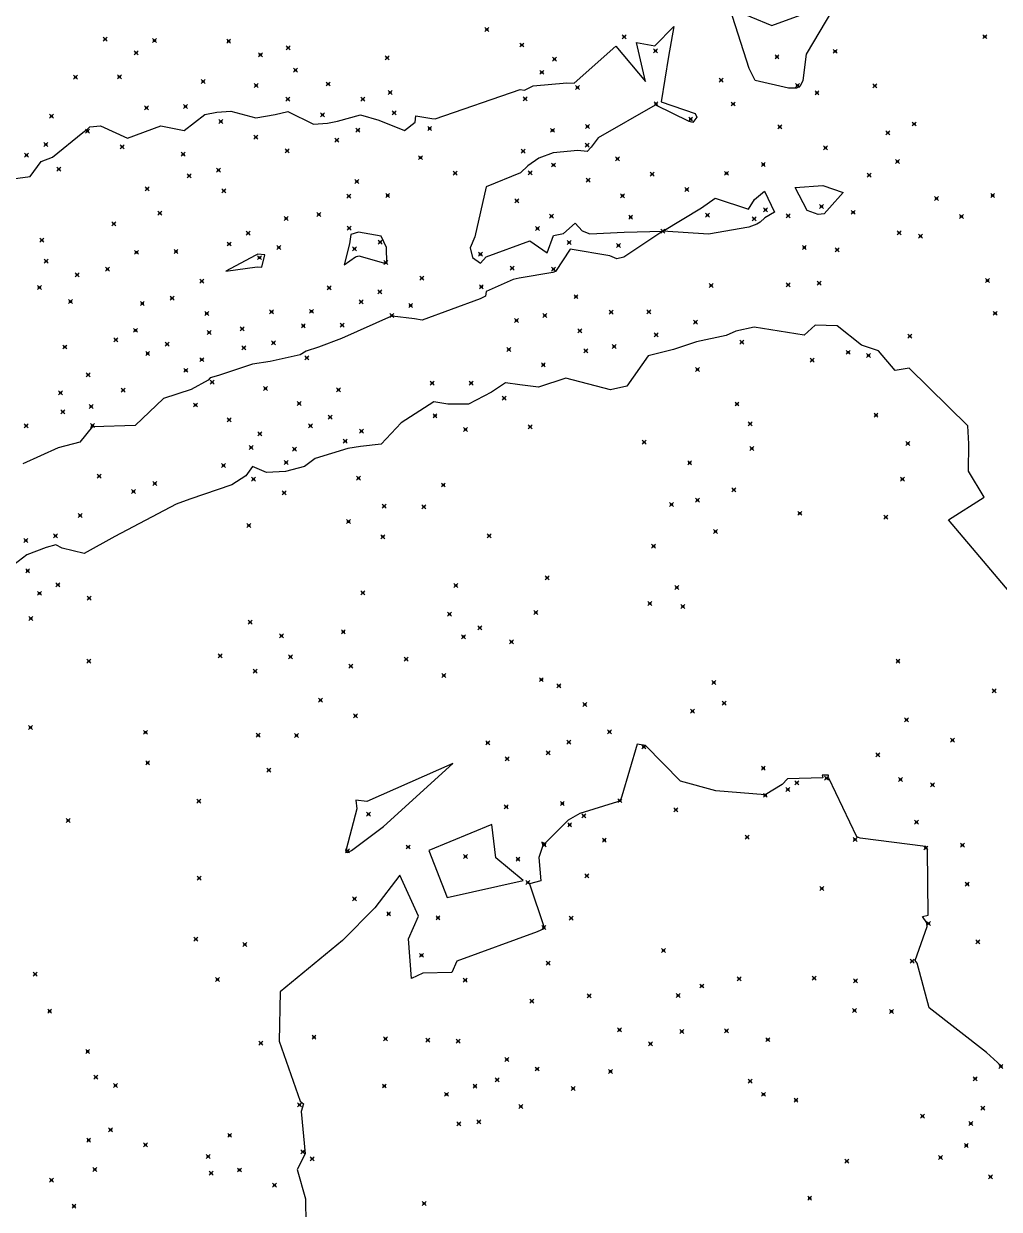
# Model space of a CAD drawing. Header units: inches. Extents: x 1411897 to 1412713, y 4930955 to 4931789.
# Drawn here: x 1412058.3 to 1412107.6, y 4931396.4 to 4931456.2 of the extents above; entities that cross this region are included whole.
import ezdxf

# ---------------------------------------------------------------- set-up
doc = ezdxf.new("R2010")
doc.units = ezdxf.units.IN
doc.header["$MEASUREMENT"] = 0
doc.header["$PDMODE"] = 35
doc.header["$PDSIZE"] = 0.1

msp = doc.modelspace()

# ---------------------------------------------------------------- linework, layer by layer
at = {"color": 2, "true_color": 0xf1eb1f}
for p, q in [((1412096.082, 4931456.152), (1412099.005, 4931457.211)), ((1412094.94, 4931453.985), (1412093.964, 4931457.034)), ((1412093.964, 4931457.034), (1412096.082, 4931456.152)), ((1412099.152, 4931456.945), (1412097.82, 4931454.71)), ((1412090.183, 4931455.13), (1412091.134, 4931456.098)), ((1412091.134, 4931456.098), (1412090.874, 4931454.584)), ((1412086.104, 4931453.236), (1412088.203, 4931455.115)), ((1412088.203, 4931455.115), (1412089.703, 4931453.327)), ((1412089.703, 4931453.327), (1412089.262, 4931455.3)), ((1412089.262, 4931455.3), (1412090.183, 4931455.13)), ((1412090.874, 4931454.584), (1412090.493, 4931452.292)), ((1412097.82, 4931454.71), (1412097.661, 4931453.376)), ((1412095.24, 4931453.38), (1412094.94, 4931453.985)), ((1412083.604, 4931452.896), (1412084.045, 4931453.104)), ((1412084.045, 4931453.104), (1412085.74, 4931453.251)), ((1412085.74, 4931453.251), (1412086.104, 4931453.236)), ((1412096.924, 4931452.996), (1412095.24, 4931453.38)), ((1412097.328, 4931452.985), (1412096.924, 4931452.996)), ((1412097.512, 4931453.084), (1412097.328, 4931452.985)), ((1412097.661, 4931453.376), (1412097.512, 4931453.084)), ((1412079.091, 4931451.436), (1412083.373, 4931452.917)), ((1412083.373, 4931452.917), (1412083.604, 4931452.896)), ((1412068.055, 4931451.774), (1412068.763, 4931451.822)), ((1412068.763, 4931451.822), (1412070.037, 4931451.485)), ((1412071.002, 4931451.666), (1412071.643, 4931451.806)), ((1412071.643, 4931451.806), (1412072.938, 4931451.177)), ((1412090.19, 4931452.129), (1412087.317, 4931450.476)), ((1412090.236, 4931452.126), (1412090.19, 4931452.129)), ((1412091.91, 4931451.307), (1412090.236, 4931452.126)), ((1412090.493, 4931452.292), (1412092.21, 4931451.703)), ((1412066.42, 4931450.86), (1412067.459, 4931451.652)), ((1412067.459, 4931451.652), (1412068.055, 4931451.774)), ((1412070.037, 4931451.485), (1412071.002, 4931451.666)), ((1412072.938, 4931451.177), (1412073.644, 4931451.216)), ((1412073.644, 4931451.216), (1412074.162, 4931451.318)), ((1412074.162, 4931451.318), (1412075.315, 4931451.65)), ((1412075.315, 4931451.65), (1412076.241, 4931451.37)), ((1412076.241, 4931451.37), (1412077.542, 4931450.854)), ((1412077.542, 4931450.854), (1412078.073, 4931451.275)), ((1412078.073, 4931451.275), (1412078.113, 4931451.587)), ((1412078.113, 4931451.587), (1412078.924, 4931451.45)), ((1412078.924, 4931451.45), (1412079.091, 4931451.436)), ((1412091.983, 4931451.289), (1412091.91, 4931451.307)), ((1412092.103, 4931451.249), (1412091.983, 4931451.289)), ((1412092.296, 4931451.53), (1412092.103, 4931451.249)), ((1412092.21, 4931451.703), (1412092.296, 4931451.53)), ((1412059.765, 4931449.505), (1412061.303, 4931450.748)), ((1412061.303, 4931450.748), (1412061.438, 4931450.858)), ((1412061.438, 4931450.858), (1412061.51, 4931450.907)), ((1412061.51, 4931450.907), (1412061.656, 4931451.035)), ((1412061.656, 4931451.035), (1412062.192, 4931451.082)), ((1412062.192, 4931451.082), (1412063.553, 4931450.468)), ((1412063.553, 4931450.468), (1412065.229, 4931451.086)), ((1412065.229, 4931451.086), (1412066.42, 4931450.86)), ((1412086.969, 4931450.016), (1412086.769, 4931449.788)), ((1412087.317, 4931450.476), (1412086.969, 4931450.016)), ((1412059.194, 4931449.286), (1412059.765, 4931449.505)), ((1412084.323, 4931449.449), (1412083.768, 4931449.062)), ((1412085.053, 4931449.719), (1412084.323, 4931449.449)), ((1412086.299, 4931449.837), (1412085.053, 4931449.719)), ((1412086.769, 4931449.788), (1412086.299, 4931449.837)), ((1412058.644, 4931448.527), (1412059.194, 4931449.286)), ((1412083.768, 4931449.062), (1412083.391, 4931448.716)), ((1412057.397, 4931448.353), (1412058.644, 4931448.527)), ((1412083.391, 4931448.716), (1412081.655, 4931448)), ((1412081.655, 4931448), (1412081.098, 4931445.479)), ((1412095.207, 4931447.376), (1412095.724, 4931447.793)), ((1412095.724, 4931447.793), (1412096.23, 4931446.726)), ((1412097.272, 4931447.967), (1412098.672, 4931448.076)), ((1412097.865, 4931446.804), (1412097.272, 4931447.967)), ((1412098.672, 4931448.076), (1412099.688, 4931447.728)), ((1412099.688, 4931447.728), (1412098.993, 4931446.939)), ((1412092.541, 4931446.944), (1412093.235, 4931447.443)), ((1412093.235, 4931447.443), (1412094.905, 4931446.874)), ((1412094.905, 4931446.874), (1412095.207, 4931447.376)), ((1412090.58, 4931445.77), (1412092.541, 4931446.944)), ((1412095.729, 4931446.436), (1412095.502, 4931446.217)), ((1412096.23, 4931446.726), (1412095.729, 4931446.436)), ((1412098.433, 4931446.613), (1412097.865, 4931446.804)), ((1412098.735, 4931446.638), (1412098.433, 4931446.613)), ((1412098.993, 4931446.939), (1412098.735, 4931446.638)), ((1412085.56, 4931445.643), (1412086.152, 4931446.166)), ((1412086.152, 4931446.166), (1412086.519, 4931445.778)), ((1412094.932, 4931445.976), (1412092.888, 4931445.617)), ((1412095.335, 4931446.126), (1412094.932, 4931445.976)), ((1412095.502, 4931446.217), (1412095.335, 4931446.126)), ((1412074.824, 4931445.608), (1412074.761, 4931445.127)), ((1412075.211, 4931445.71), (1412074.824, 4931445.608)), ((1412076.358, 4931445.519), (1412075.211, 4931445.71)), ((1412076.63, 4931444.943), (1412076.358, 4931445.519)), ((1412081.098, 4931445.479), (1412080.85, 4931444.93)), ((1412081.663, 4931444.473), (1412083.866, 4931445.285)), ((1412083.866, 4931445.285), (1412084.746, 4931444.67)), ((1412084.746, 4931444.67), (1412085.06, 4931445.55)), ((1412085.06, 4931445.55), (1412085.56, 4931445.643)), ((1412086.519, 4931445.778), (1412086.893, 4931445.627)), ((1412086.893, 4931445.627), (1412088.629, 4931445.712)), ((1412090.58, 4931445.77), (1412088.612, 4931444.449)), ((1412088.629, 4931445.712), (1412090.58, 4931445.77)), ((1412092.888, 4931445.617), (1412090.58, 4931445.77)), ((1412074.761, 4931445.127), (1412074.493, 4931444.065)), ((1412076.645, 4931444.161), (1412076.63, 4931444.943)), ((1412080.85, 4931444.93), (1412080.975, 4931444.44)), ((1412085.902, 4931444.861), (1412085.167, 4931443.73)), ((1412087.916, 4931444.529), (1412085.902, 4931444.861)), ((1412069.991, 4931444.533), (1412068.517, 4931443.742)), ((1412070.14, 4931444.6), (1412069.991, 4931444.533)), ((1412070.481, 4931444.57), (1412070.14, 4931444.6)), ((1412070.327, 4931443.951), (1412070.481, 4931444.57)), ((1412074.493, 4931444.065), (1412075.07, 4931444.472)), ((1412075.07, 4931444.472), (1412075.227, 4931444.527)), ((1412075.227, 4931444.527), (1412076.592, 4931444.14)), ((1412076.592, 4931444.14), (1412076.645, 4931444.161)), ((1412080.975, 4931444.44), (1412081.384, 4931444.153)), ((1412081.384, 4931444.153), (1412081.663, 4931444.473)), ((1412088.267, 4931444.374), (1412087.916, 4931444.529)), ((1412088.612, 4931444.449), (1412088.267, 4931444.374)), ((1412068.517, 4931443.742), (1412070.106, 4931443.963)), ((1412070.106, 4931443.963), (1412070.327, 4931443.951)), ((1412085.037, 4931443.675), (1412083.334, 4931443.388)), ((1412085.167, 4931443.73), (1412085.037, 4931443.675)), ((1412083.025, 4931443.33), (1412081.668, 4931442.721)), ((1412083.334, 4931443.388), (1412083.025, 4931443.33)), ((1412081.356, 4931442.353), (1412078.427, 4931441.281)), ((1412081.628, 4931442.486), (1412081.356, 4931442.353)), ((1412081.668, 4931442.721), (1412081.628, 4931442.486)), ((1412076.875, 4931441.475), (1412074.351, 4931440.356)), ((1412076.916, 4931441.483), (1412076.875, 4931441.475)), ((1412078.036, 4931441.345), (1412076.916, 4931441.483)), ((1412078.427, 4931441.281), (1412078.036, 4931441.345)), ((1412098.283, 4931441.022), (1412097.72, 4931440.515)), ((1412099.384, 4931440.994), (1412098.283, 4931441.022)), ((1412093.78, 4931440.505), (1412092.277, 4931440.186)), ((1412094.278, 4931440.716), (1412093.78, 4931440.505)), ((1412095.194, 4931440.924), (1412094.278, 4931440.716)), ((1412097.72, 4931440.515), (1412095.194, 4931440.924)), ((1412100.612, 4931440.015), (1412099.384, 4931440.994)), ((1412073.188, 4931439.906), (1412072.572, 4931439.71)), ((1412074.351, 4931440.356), (1412073.188, 4931439.906)), ((1412092.277, 4931440.186), (1412091.117, 4931439.801)), ((1412101.481, 4931439.727), (1412100.612, 4931440.015)), ((1412072.272, 4931439.522), (1412070.755, 4931439.181)), ((1412072.572, 4931439.71), (1412072.272, 4931439.522)), ((1412089.84, 4931439.474), (1412088.76, 4931437.934)), ((1412091.117, 4931439.801), (1412089.84, 4931439.474)), ((1412102.315, 4931438.725), (1412101.481, 4931439.727)), ((1412069.87, 4931439.053), (1412068.14, 4931438.477)), ((1412070.755, 4931439.181), (1412069.87, 4931439.053)), ((1412103.027, 4931438.846), (1412102.315, 4931438.725)), ((1412105.994, 4931435.934), (1412103.027, 4931438.846)), ((1412067.617, 4931438.236), (1412066.765, 4931437.773)), ((1412067.726, 4931438.364), (1412067.617, 4931438.236)), ((1412068.14, 4931438.477), (1412067.726, 4931438.364)), ((1412082.645, 4931438.105), (1412081.93, 4931437.633)), ((1412083.36, 4931438.011), (1412082.645, 4931438.105)), ((1412085.685, 4931438.352), (1412084.313, 4931437.897)), ((1412087.95, 4931437.762), (1412085.685, 4931438.352)), ((1412066.765, 4931437.773), (1412065.375, 4931437.32)), ((1412081.93, 4931437.633), (1412080.778, 4931437.029)), ((1412084.313, 4931437.897), (1412083.36, 4931438.011)), ((1412088.76, 4931437.934), (1412087.95, 4931437.762)), ((1412065.375, 4931437.32), (1412063.935, 4931435.956)), ((1412079.017, 4931437.145), (1412077.375, 4931436.092)), ((1412079.733, 4931437.039), (1412079.017, 4931437.145)), ((1412080.778, 4931437.029), (1412079.733, 4931437.039)), ((1412061.787, 4931435.898), (1412061.149, 4931435.114)), ((1412061.838, 4931435.896), (1412061.787, 4931435.898)), ((1412063.935, 4931435.956), (1412061.838, 4931435.896)), ((1412077.375, 4931436.092), (1412076.365, 4931435.015)), ((1412106.033, 4931435.029), (1412105.994, 4931435.934)), ((1412061.149, 4931435.114), (1412060.048, 4931434.822)), ((1412106.025, 4931433.649), (1412106.033, 4931435.029)), ((1412060.048, 4931434.822), (1412058.262, 4931434.014)), ((1412074.68, 4931434.795), (1412073.033, 4931434.287)), ((1412075.317, 4931434.887), (1412074.68, 4931434.795)), ((1412076.365, 4931435.015), (1412075.317, 4931434.887)), ((1412069.866, 4931433.881), (1412069.525, 4931433.416)), ((1412070.567, 4931433.579), (1412069.866, 4931433.881)), ((1412072.488, 4931433.889), (1412071.53, 4931433.624)), ((1412073.033, 4931434.287), (1412072.488, 4931433.889)), ((1412069.525, 4931433.416), (1412068.812, 4931432.957)), ((1412071.53, 4931433.624), (1412070.567, 4931433.579)), ((1412106.804, 4931432.331), (1412106.025, 4931433.649)), ((1412068.812, 4931432.957), (1412066.701, 4931432.233)), ((1412066.701, 4931432.233), (1412066.007, 4931431.989)), ((1412105.012, 4931431.187), (1412106.804, 4931432.331)), ((1412066.007, 4931431.989), (1412062.915, 4931430.345)), ((1412110.373, 4931424.839), (1412105.012, 4931431.187)), ((1412062.915, 4931430.345), (1412061.37, 4931429.499)), ((1412059.443, 4931429.797), (1412058.463, 4931429.418)), ((1412059.934, 4931429.934), (1412059.443, 4931429.797)), ((1412060.246, 4931429.769), (1412059.934, 4931429.934)), ((1412061.37, 4931429.499), (1412060.246, 4931429.769)), ((1412058.463, 4931429.418), (1412057.819, 4931428.921)), ((1412089.286, 4931419.869), (1412088.511, 4931417.236)), ((1412089.716, 4931419.791), (1412089.286, 4931419.869)), ((1412091.483, 4931417.988), (1412089.716, 4931419.791)), ((1412079.984, 4931418.88), (1412075.636, 4931416.97)), ((1412076.479, 4931415.703), (1412079.984, 4931418.88)), ((1412098.944, 4931418.295), (1412098.635, 4931418.298)), ((1412098.635, 4931418.298), (1412098.665, 4931418.17)), ((1412098.931, 4931418.177), (1412098.944, 4931418.295)), ((1412093.266, 4931417.513), (1412091.483, 4931417.988)), ((1412096.603, 4931417.829), (1412095.758, 4931417.301)), ((1412096.881, 4931418.116), (1412096.603, 4931417.829)), ((1412098.665, 4931418.17), (1412096.881, 4931418.116)), ((1412098.966, 4931418.138), (1412098.931, 4931418.177)), ((1412100.387, 4931415.178), (1412098.966, 4931418.138)), ((1412088.511, 4931417.236), (1412088.435, 4931417.006)), ((1412095.758, 4931417.301), (1412093.266, 4931417.513)), ((1412075.126, 4931416.592), (1412074.598, 4931414.543)), ((1412075.636, 4931416.97), (1412075.075, 4931417.033)), ((1412075.075, 4931417.033), (1412075.126, 4931416.592)), ((1412088.289, 4931416.959), (1412086.388, 4931416.358)), ((1412088.396, 4931416.973), (1412088.289, 4931416.959)), ((1412088.435, 4931417.006), (1412088.396, 4931416.973)), ((1412085.799, 4931416.025), (1412084.629, 4931414.846)), ((1412086.388, 4931416.358), (1412085.799, 4931416.025)), ((1412074.865, 4931414.493), (1412076.479, 4931415.703)), ((1412081.941, 4931415.799), (1412078.767, 4931414.498)), ((1412082.143, 4931414.115), (1412081.941, 4931415.799)), ((1412084.532, 4931414.743), (1412084.323, 4931414.147)), ((1412084.629, 4931414.846), (1412084.472, 4931414.908)), ((1412084.472, 4931414.908), (1412084.532, 4931414.743)), ((1412100.543, 4931415.122), (1412100.387, 4931415.178)), ((1412103.842, 4931414.699), (1412100.543, 4931415.122)), ((1412103.931, 4931414.625), (1412103.842, 4931414.699)), ((1412074.598, 4931414.543), (1412074.564, 4931414.462)), ((1412074.564, 4931414.462), (1412074.583, 4931414.41)), ((1412074.583, 4931414.41), (1412074.673, 4931414.395)), ((1412074.673, 4931414.395), (1412074.865, 4931414.493)), ((1412078.767, 4931414.498), (1412079.693, 4931412.123)), ((1412083.537, 4931412.977), (1412082.143, 4931414.115)), ((1412084.323, 4931414.147), (1412084.43, 4931412.956)), ((1412103.953, 4931414.548), (1412103.931, 4931414.625)), ((1412103.986, 4931411.233), (1412103.953, 4931414.548)), ((1412077.31, 4931413.24), (1412076.037, 4931411.606)), ((1412078.242, 4931411.173), (1412077.31, 4931413.24)), ((1412079.693, 4931412.123), (1412083.537, 4931412.977)), ((1412084.43, 4931412.956), (1412083.853, 4931412.811)), ((1412083.853, 4931412.811), (1412084.584, 4931410.605)), ((1412076.037, 4931411.606), (1412074.404, 4931409.952)), ((1412077.741, 4931410.033), (1412078.242, 4931411.173)), ((1412103.691, 4931411.163), (1412103.986, 4931411.233)), ((1412103.918, 4931410.837), (1412103.691, 4931411.163)), ((1412084.578, 4931410.54), (1412084.24, 4931410.379)), ((1412084.584, 4931410.605), (1412084.578, 4931410.54)), ((1412103.334, 4931408.945), (1412103.932, 4931410.651)), ((1412103.932, 4931410.651), (1412103.918, 4931410.837)), ((1412074.404, 4931409.952), (1412071.254, 4931407.36)), ((1412077.894, 4931408.028), (1412077.741, 4931410.033)), ((1412084.24, 4931410.379), (1412080.188, 4931408.909)), ((1412080.188, 4931408.909), (1412079.935, 4931408.332)), ((1412103.435, 4931408.796), (1412103.334, 4931408.945)), ((1412104.04, 4931406.548), (1412103.435, 4931408.796)), ((1412078.467, 4931408.306), (1412077.894, 4931408.028)), ((1412079.935, 4931408.332), (1412078.467, 4931408.306)), ((1412071.254, 4931407.36), (1412071.204, 4931404.873)), ((1412106.926, 4931404.3), (1412104.04, 4931406.548)), ((1412071.204, 4931404.873), (1412072.278, 4931401.827)), ((1412107.664, 4931403.613), (1412106.926, 4931404.3)), ((1412072.278, 4931401.827), (1412072.444, 4931401.695)), ((1412072.444, 4931401.695), (1412072.317, 4931401.315)), ((1412072.317, 4931401.315), (1412072.529, 4931399.181)), ((1412072.529, 4931399.181), (1412072.116, 4931398.392)), ((1412072.116, 4931398.392), (1412072.543, 4931396.911)), ((1412072.543, 4931396.911), (1412072.55, 4931395.621))]:
    msp.add_line(p, q, dxfattribs=at)
for p in [(1412081.7, 4931455.95), (1412062.42, 4931455.46), (1412064.92, 4931455.39), (1412068.66, 4931455.37), (1412088.63, 4931455.58), (1412106.85, 4931455.59), (1412063.99, 4931454.78), (1412071.66, 4931455.03), (1412083.47, 4931455.17), (1412090.21, 4931454.88), (1412099.29, 4931454.85), (1412070.26, 4931454.68), (1412076.66, 4931454.52), (1412085.11, 4931454.46), (1412096.35, 4931454.57), (1412060.92, 4931453.55), (1412063.14, 4931453.56), (1412072.04, 4931453.9), (1412084.48, 4931453.79), (1412067.37, 4931453.32), (1412070.05, 4931453.13), (1412073.68, 4931453.2), (1412086.28, 4931453.02), (1412093.53, 4931453.4), (1412097.39, 4931453.13), (1412101.29, 4931453.11), (1412071.65, 4931452.43), (1412075.44, 4931452.43), (1412076.82, 4931452.77), (1412083.63, 4931452.45), (1412098.37, 4931452.76), (1412064.51, 4931452), (1412066.48, 4931452.07), (1412077.02, 4931451.74), (1412090.24, 4931452.2), (1412094.13, 4931452.19), (1412059.71, 4931451.58), (1412068.26, 4931451.31), (1412073.4, 4931451.65), (1412091.99, 4931451.42), (1412103.28, 4931451.18), (1412061.53, 4931450.82), (1412070.03, 4931450.52), (1412075.19, 4931450.87), (1412078.81, 4931450.95), (1412085.02, 4931450.86), (1412086.78, 4931451.06), (1412096.49, 4931451.03), (1412101.94, 4931450.73), (1412059.43, 4931450.15), (1412063.28, 4931450.03), (1412074.12, 4931450.37), (1412086.76, 4931450.11), (1412098.8, 4931449.98), (1412058.45, 4931449.61), (1412066.36, 4931449.65), (1412071.62, 4931449.83), (1412078.35, 4931449.48), (1412083.53, 4931449.81), (1412088.29, 4931449.42), (1412060.08, 4931448.9), (1412068.14, 4931448.85), (1412080.1, 4931448.7), (1412083.88, 4931448.71), (1412085.07, 4931449.11), (1412095.66, 4931449.13), (1412102.44, 4931449.28), (1412066.66, 4931448.56), (1412075.13, 4931448.28), (1412086.81, 4931448.34), (1412090.04, 4931448.65), (1412093.8, 4931448.69), (1412101.01, 4931448.6), (1412064.55, 4931447.9), (1412068.41, 4931447.8), (1412074.73, 4931447.54), (1412076.69, 4931447.57), (1412088.55, 4931447.56), (1412091.8, 4931447.87), (1412107.24, 4931447.57), (1412083.21, 4931447.3), (1412098.6, 4931447.01), (1412104.41, 4931447.42), (1412065.19, 4931446.68), (1412071.56, 4931446.41), (1412073.21, 4931446.61), (1412084.96, 4931446.53), (1412088.96, 4931446.48), (1412092.84, 4931446.57), (1412095.2, 4931446.39), (1412095.77, 4931446.85), (1412096.92, 4931446.54), (1412100.2, 4931446.72), (1412105.66, 4931446.51), (1412062.86, 4931446.14), (1412074.74, 4931445.92), (1412084.26, 4931445.9), (1412090.58, 4931445.77), (1412059.22, 4931445.32), (1412068.68, 4931445.12), (1412069.64, 4931445.67), (1412076.31, 4931445.22), (1412085.86, 4931445.2), (1412102.52, 4931445.68), (1412103.59, 4931445.52), (1412064.01, 4931444.7), (1412066, 4931444.74), (1412071.19, 4931444.95), (1412075.02, 4931444.88), (1412081.37, 4931444.6), (1412088.34, 4931445.04), (1412097.73, 4931444.94), (1412099.39, 4931444.83), (1412059.45, 4931444.26), (1412070.22, 4931444.43), (1412076.6, 4931444.18), (1412061.01, 4931443.57), (1412062.54, 4931443.85), (1412078.41, 4931443.4), (1412082.98, 4931443.9), (1412085.07, 4931443.85), (1412059.1, 4931442.92), (1412067.3, 4931443.25), (1412073.74, 4931442.9), (1412076.29, 4931442.71), (1412081.42, 4931442.96), (1412093.02, 4931443.03), (1412096.91, 4931443.06), (1412098.48, 4931443.14), (1412106.98, 4931443.27), (1412060.67, 4931442.21), (1412064.3, 4931442.12), (1412065.8, 4931442.38), (1412075.35, 4931442.2), (1412086.2, 4931442.46), (1412067.55, 4931441.61), (1412070.83, 4931441.69), (1412072.84, 4931441.72), (1412076.9, 4931441.51), (1412077.85, 4931442.02), (1412084.63, 4931441.51), (1412087.97, 4931441.68), (1412089.88, 4931441.69), (1412107.37, 4931441.62), (1412072.43, 4931440.99), (1412074.39, 4931441.02), (1412083.19, 4931441.26), (1412092.24, 4931441.17), (1412063.95, 4931440.76), (1412067.68, 4931440.65), (1412069.34, 4931440.83), (1412086.39, 4931440.74), (1412090.25, 4931440.53), (1412103.06, 4931440.46), (1412060.39, 4931439.92), (1412062.96, 4931440.28), (1412065.55, 4931440.06), (1412069.43, 4931439.88), (1412070.92, 4931440.13), (1412082.81, 4931439.79), (1412086.69, 4931439.73), (1412088.13, 4931439.95), (1412094.58, 4931440.16), (1412064.57, 4931439.59), (1412067.3, 4931439.28), (1412072.61, 4931439.37), (1412098.12, 4931439.26), (1412099.95, 4931439.65), (1412100.97, 4931439.49), (1412066.5, 4931438.74), (1412084.55, 4931439.02), (1412092.33, 4931438.78), (1412061.57, 4931438.51), (1412067.83, 4931438.14), (1412078.93, 4931438.1), (1412080.91, 4931438.1), (1412060.17, 4931437.61), (1412063.33, 4931437.74), (1412070.52, 4931437.83), (1412074.2, 4931437.75), (1412082.57, 4931437.34), (1412061.72, 4931436.92), (1412066.98, 4931436.99), (1412072.22, 4931437.06), (1412094.33, 4931437.04), (1412060.29, 4931436.64), (1412068.68, 4931436.24), (1412073.79, 4931436.37), (1412079.08, 4931436.45), (1412101.35, 4931436.48), (1412058.43, 4931435.94), (1412061.78, 4931435.95), (1412070.23, 4931435.53), (1412072.79, 4931435.94), (1412075.37, 4931435.67), (1412080.62, 4931435.75), (1412083.89, 4931435.89), (1412095, 4931436.04), (1412074.55, 4931435.16), (1412089.64, 4931435.12), (1412102.95, 4931435.05), (1412069.8, 4931434.85), (1412071.99, 4931434.76), (1412095.08, 4931434.8), (1412068.4, 4931433.93), (1412071.56, 4931434.09), (1412091.94, 4931434.07), (1412062.12, 4931433.39), (1412069.91, 4931433.24), (1412075.21, 4931433.3), (1412102.68, 4931433.24), (1412063.86, 4931432.62), (1412064.93, 4931433.02), (1412071.46, 4931432.56), (1412079.5, 4931432.95), (1412094.17, 4931432.71), (1412091.02, 4931431.96), (1412092.34, 4931432.18), (1412061.16, 4931431.41), (1412076.51, 4931431.88), (1412078.51, 4931431.85), (1412097.5, 4931431.52), (1412069.68, 4931430.91), (1412074.71, 4931431.1), (1412101.84, 4931431.33), (1412058.42, 4931430.15), (1412059.91, 4931430.39), (1412076.44, 4931430.34), (1412081.81, 4931430.39), (1412093.24, 4931430.6), (1412090.12, 4931429.86), (1412058.51, 4931428.61), (1412060.04, 4931427.91), (1412080.13, 4931427.87), (1412084.74, 4931428.26), (1412091.29, 4931427.77), (1412059.11, 4931427.48), (1412061.62, 4931427.23), (1412075.43, 4931427.51), (1412089.93, 4931426.97), (1412091.6, 4931426.81), (1412058.67, 4931426.21), (1412069.75, 4931426.03), (1412079.81, 4931426.43), (1412084.17, 4931426.51), (1412074.45, 4931425.53), (1412081.35, 4931425.74), (1412071.33, 4931425.34), (1412080.52, 4931425.29), (1412082.94, 4931425.03), (1412068.23, 4931424.32), (1412071.78, 4931424.27), (1412077.62, 4931424.16), (1412061.6, 4931424.05), (1412070, 4931423.55), (1412074.83, 4931423.8), (1412102.46, 4931424.05), (1412079.53, 4931423.33), (1412084.45, 4931423.12), (1412093.16, 4931422.98), (1412085.34, 4931422.81), (1412107.31, 4931422.55), (1412073.3, 4931422.09), (1412086.65, 4931421.86), (1412093.68, 4931421.94), (1412075.07, 4931421.3), (1412092.08, 4931421.53), (1412058.65, 4931420.7), (1412102.89, 4931421.09), (1412064.46, 4931420.46), (1412070.15, 4931420.31), (1412072.08, 4931420.3), (1412085.84, 4931419.97), (1412087.89, 4931420.49), (1412105.21, 4931420.07), (1412081.74, 4931419.93), (1412084.79, 4931419.42), (1412089.62, 4931419.72), (1412064.57, 4931418.92), (1412082.72, 4931419.12), (1412101.44, 4931419.32), (1412070.69, 4931418.55), (1412095.66, 4931418.65), (1412096.9, 4931417.57), (1412097.35, 4931417.91), (1412098.85, 4931418.14), (1412102.59, 4931418.08), (1412104.2, 4931417.81), (1412067.16, 4931416.98), (1412088.41, 4931417.01), (1412095.76, 4931417.28), (1412082.68, 4931416.7), (1412085.51, 4931416.87), (1412091.24, 4931416.55), (1412060.55, 4931416.01), (1412075.72, 4931416.33), (1412085.88, 4931415.79), (1412086.59, 4931416.24), (1412103.4, 4931415.93), (1412094.84, 4931415.17), (1412077.73, 4931414.67), (1412084.6, 4931414.78), (1412087.63, 4931415.02), (1412100.29, 4931415.05), (1412103.87, 4931414.62), (1412105.71, 4931414.76), (1412074.66, 4931414.48), (1412080.62, 4931414.19), (1412083.27, 4931414.06), (1412067.17, 4931413.09), (1412083.77, 4931412.88), (1412086.74, 4931413.22), (1412105.96, 4931412.8), (1412098.61, 4931412.57), (1412075.02, 4931412.05), (1412076.74, 4931411.3), (1412079.23, 4931411.09), (1412085.95, 4931411.08), (1412084.57, 4931410.6), (1412104, 4931410.81), (1412067, 4931410.01), (1412106.49, 4931409.88), (1412069.47, 4931409.74), (1412078.4, 4931409.2), (1412090.62, 4931409.45), (1412084.8, 4931408.81), (1412103.18, 4931408.9), (1412058.89, 4931408.25), (1412094.44, 4931408.01), (1412098.22, 4931408.04), (1412068.09, 4931407.98), (1412080.61, 4931407.95), (1412092.55, 4931407.65), (1412100.32, 4931407.91), (1412083.97, 4931406.89), (1412086.86, 4931407.16), (1412091.36, 4931407.17), (1412059.62, 4931406.38), (1412100.26, 4931406.41), (1412102.13, 4931406.37), (1412072.97, 4931405.07), (1412088.39, 4931405.43), (1412091.55, 4931405.35), (1412093.8, 4931405.38), (1412070.28, 4931404.77), (1412076.58, 4931404.98), (1412078.72, 4931404.91), (1412080.25, 4931404.86), (1412089.96, 4931404.73), (1412095.89, 4931404.94), (1412061.54, 4931404.35), (1412082.71, 4931403.94), (1412084.24, 4931403.46), (1412087.94, 4931403.34), (1412107.66, 4931403.58), (1412061.95, 4931403.05), (1412062.94, 4931402.62), (1412076.52, 4931402.6), (1412082.22, 4931402.91), (1412095, 4931402.85), (1412106.36, 4931402.97), (1412079.66, 4931402.18), (1412081.1, 4931402.59), (1412086.05, 4931402.47), (1412095.67, 4931402.18), (1412072.24, 4931401.65), (1412083.42, 4931401.56), (1412097.31, 4931401.89), (1412106.75, 4931401.48), (1412103.7, 4931401.08), (1412062.7, 4931400.39), (1412080.28, 4931400.69), (1412081.29, 4931400.79), (1412106.14, 4931400.7), (1412061.59, 4931399.86), (1412064.46, 4931399.63), (1412068.71, 4931400.11), (1412067.63, 4931399.04), (1412072.4, 4931399.28), (1412105.91, 4931399.6), (1412072.87, 4931398.92), (1412099.88, 4931398.81), (1412104.61, 4931398.99), (1412059.71, 4931397.84), (1412061.9, 4931398.39), (1412067.78, 4931398.2), (1412069.2, 4931398.36), (1412107.13, 4931398.01), (1412070.97, 4931397.59), (1412078.53, 4931396.67), (1412098, 4931396.94), (1412060.85, 4931396.53)]:
    msp.add_point(p)

doc.saveas('drawing.dxf')
